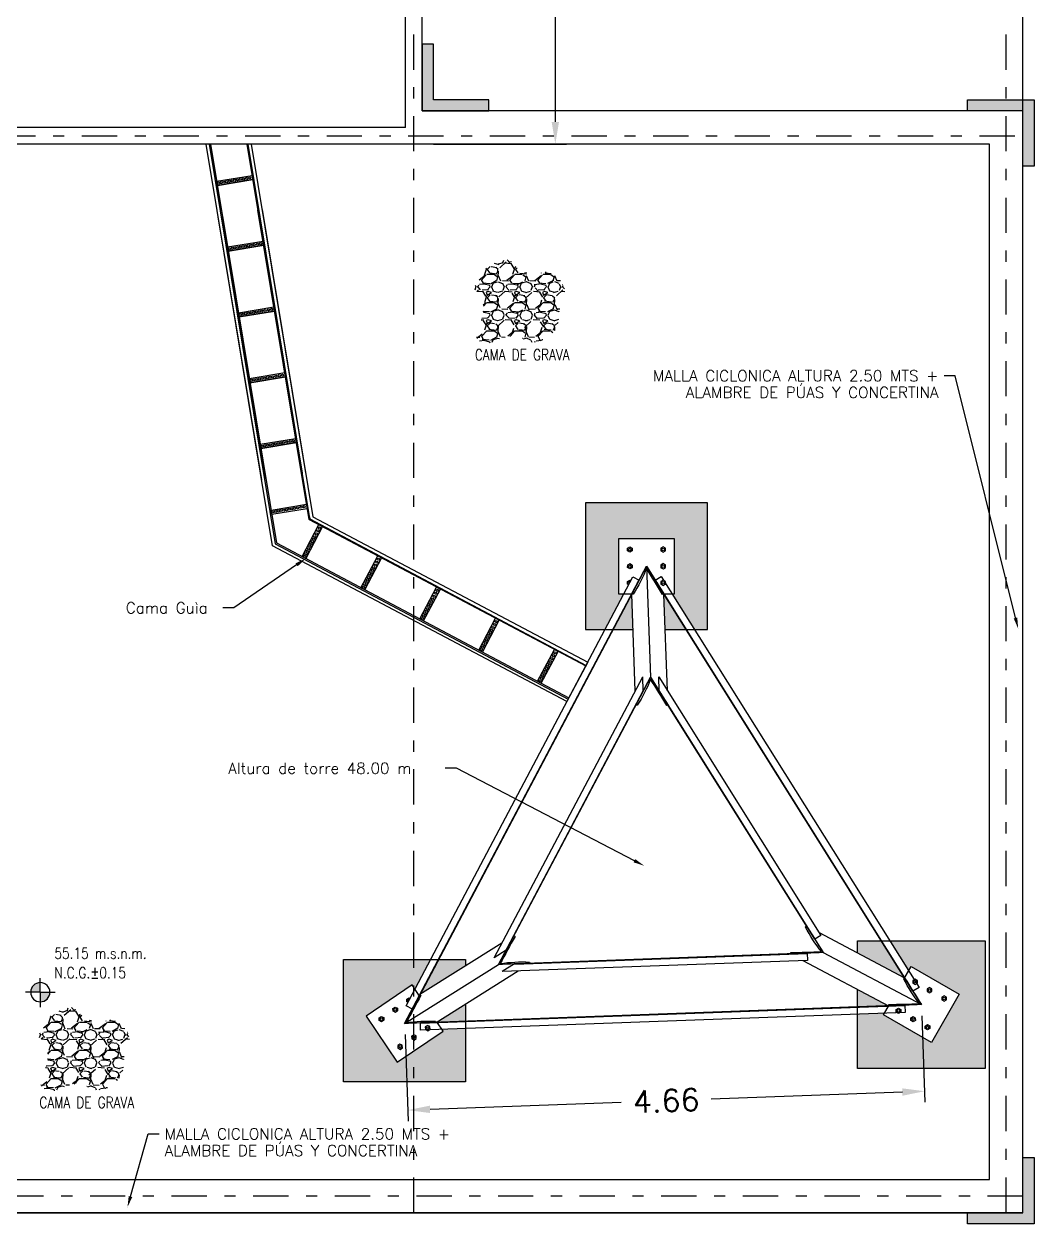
# Model space of a CAD drawing. Header units: millimetres. Extents: x 0 to 177, y -34 to 320.
# Drawn here: x 103.96 to 113.06, y -33.76 to -22.96 of the extents above; entities that cross this region are included whole.
import ezdxf
from ezdxf import colors
from ezdxf.entities.mleader import LeaderData, LeaderLine
from ezdxf.math import Vec2, Vec3

# ---------------------------------------------------------------- set-up
doc = ezdxf.new("R2010")
doc.units = ezdxf.units.MM
doc.header["$LTSCALE"] = 0.1
doc.header["$PDMODE"] = 2
doc.linetypes.add('DASHDOT', pattern=[25.4, 12.7, -6.35, 0, -6.35])
doc.layers.get('Defpoints').update_dxf_attribs({"color": 6})
doc.layers.add('8', color=8, linetype='Continuous')
doc.layers.add('ASHURADOS', color=7, linetype='Continuous')
doc.styles.add('Romans', font='romans.shx', dxfattribs={"width": 0.8})
doc.styles.add('TEXTOS', font='romans.shx')
doc.dimstyles.new('Cota m', dxfattribs={"dimtxt": 0.2, "dimasz": 0.2, "dimexe": 0.1, "dimexo": 0.1, "dimgap": 0.1, "dimtad": 0, "dimzin": 0, "dimdsep": 46, "dimtxsty": 'TEXTOS', "dimcen": 0.2, "dimclrd": 256, "dimclre": 256, "dimclrt": 256, "dimazin": 0, "dimtfac": 1, "dimtix": 1, "dimtofl": 0, "dimtmove": 0, "dimatfit": 3, "dimfxl": 1, "dimtolj": 1, "dimtzin": 0, "dimlwd": -1, "dimlwe": -1, "dimarcsym": 0})
pattern_1 = [(230, (0, 0), (-0.09109233449800201, 0.007969542769451554), [0.009525, -0.104775]), (175, (0, 0), (0.01762171071248466, -0.09552842261951758), [0.00762, -0.08382029208500001]), (280.4514447, (-0.0075910035, 0.0006641267500000009), (-0.07347062354517665, -0.08755887595609754), [0.0080950044, -0.08904512229999999]), (226.1842, (-3.110602869834277e-18, -0.0254), (-0.135539520446065, 0.02102116396636359), [0.0142875, -0.1571625]), (276.63555761, (-0.01129495, -0.02364825), (-0.1187020670257515, -0.1237130622988608), [0.01214251157, -0.13356780408]), (171.18415117, (-3.110602869834277e-18, -0.0254), (-0.1187020670324885, -0.1237130622927663), [0.011429983535, -0.12572986596]), (201, (-0.0127, -0.01905), (-0.07580719563456624, 0.05113259909354381), [0.009525, -0.104775]), (146, (-0.0127, -0.01905), (-0.03090101417382355, -0.09209398306115964), [0.00762, -0.08381999999999999]), (251.4514449999999, (-0.0190172663, -0.01478895005), (-0.1067082096393581, -0.04096138444295261), [0.0080950044, -0.08904496879999999]), (217.5, (0, 0), (-0.001544301625295913, -0.04227751943657655), [0, -0.082804, 0, -0.08509, 0, -0.0841375]), (187.5, (0, 0), (-0.03340983125515288, -0.05009028740905975), [0, -0.04851399999999999, 0, -0.080899, 0, -0.03206750000000001]), (147.5, (0.028321, -3.468322199865219e-18), (-0.06779529758343569, 0.00286437199633673), [0, -0.03175, 0, -0.09906000000000001, 0, -0.131445]), (137.5, (0.041021, -5.023623634782358e-18), (-0.07406459069300902, -0.01271324551666651), [0, -0.041275, 0, -0.065786, 0, -0.093345])]

# ---------------------------------------------------------------- blocks, each defined once
blk = doc.blocks.new('A$C4d95965b')
at = {"layer": '8', "color": 8, "lineweight": -3}
for p, q in [((-0.01904999999993606, -0.3242680808806568), (-0.01904999999999291, 0)), ((-0.01904999999999291, 0), (0.01904999999999291, 0)), ((0.01905000000004975, -0.3242680808806568), (0.01904999999999291, 0)), ((0.01905000000004975, -0.3242680808806568), (-0.01904999999993606, -0.3242680808806568))]:
    blk.add_line(p, q, dxfattribs=at)
for centre in [(5.684341886080801e-14, -0.02440454862822605), (5.684341886080801e-14, -0.05346309211616074), (2.842170943040401e-14, -0.0845241501971401), (2.842170943040401e-14, -0.1135954691111891), (5.684341886080801e-14, -0.1377579491068985), (5.684341886080801e-14, -0.1626042520546349), (5.684341886080801e-14, -0.1867667320503443), (5.684341886080801e-14, -0.2116130349980807), (5.684341886080801e-14, -0.2357755149937901), (5.684341886080801e-14, -0.2606218179415265), (5.684341886080801e-14, -0.2847842979372359), (5.684341886080801e-14, -0.3096306008849723)]:
    blk.add_circle(centre, 0.009525, dxfattribs=at)
blk = doc.blocks.new('NIVEL')
at = {"ltscale": 0.1}
h = blk.add_hatch(color=256, dxfattribs=at)
h.paths.add_polyline_path([(0, 104.8446682252688), (9.022187e-10, 0), (104.8446682289068, 0, 0.4142135623623851)])
h.paths.add_polyline_path([(0, -104.8446682252688), (9.022187e-10, 0), (-104.8446682289068, 0, 0.4142135623623851)])
at = {"linetype": 'Continuous', "ltscale": 0.1}
for q in [(0, 162.1960897464305), (-162.1960897464305, 0), (0, -154.8235449008643), (162.1960897464305, 0)]:
    blk.add_line((0, 0), q, dxfattribs=at)
blk.add_circle((0, 0), 104.8446682290047, dxfattribs=at)
blk = doc.blocks.new('*D172')
at = {"color": 8, "ltscale": 0.1, "transparency": 16777216}
for p, q in [((91.41040278720799, -33.56314580133332), (91.41040278720799, -16.66312813782896)), ((112.960402787208, -33.56314580133332), (112.960402787208, -16.66312813782896)), ((91.61040278720799, -16.76312813782896), (101.685402787208, -16.76312813782896)), ((112.760402787208, -16.76312813782896), (102.685402787208, -16.76312813782896))]:
    blk.add_line(p, q, dxfattribs=at)
for points in [[(91.61040278720799, -16.72979480449563), (91.61040278720799, -16.7964614711623), (91.41040278720799, -16.76312813782896)], [(112.760402787208, -16.72979480449563), (112.760402787208, -16.7964614711623), (112.960402787208, -16.76312813782896)]]:
    blk.add_solid(points, dxfattribs=at)
at = {"layer": 'Defpoints', "color": 0, "ltscale": 0.1, "transparency": 16777216}
for p in [(112.960402787208, -16.76312813782896), (91.41040278720799, -33.66314580133332), (112.960402787208, -33.66314580133332)]:
    blk.add_point(p, dxfattribs=at)
at = {"color": 8, "ltscale": 0.1, "transparency": 16777216, "insert": (102.185402787208, -16.76312813782896), "char_height": 0.2, "attachment_point": 5, "style": 'TEXTOS'}
blk.add_mtext('\\A1;21.55', dxfattribs=at)
blk = doc.blocks.new('*D177')
at = {"color": 8, "ltscale": 0.1, "transparency": 16777216}
for p, q in [((112.0494314025892, -31.88816228393989), (112.077966697589, -32.66795772151676)), ((107.3956302251479, -32.05846026603793), (107.4241655201476, -32.83825570361481)), ((111.8744435870227, -32.57533837437244), (110.1519003999321, -32.63837192859049)), ((107.6203748642028, -32.73100882344842), (109.3429180512935, -32.66797526923037))]:
    blk.add_line(p, q, dxfattribs=at)
for points in [[(111.8732246259376, -32.54202733648732), (111.8756625481079, -32.60864941225756), (112.0743098143335, -32.5680246078614)], [(107.6191559031177, -32.6976977855633), (107.621593825288, -32.76431986133354), (107.4205086368921, -32.73832258995945)]]:
    blk.add_solid(points, dxfattribs=at)
at = {"layer": 'Defpoints', "color": 0, "ltscale": 0.1, "transparency": 16777216}
for p in [(112.0457745193337, -31.78822917028453), (107.3919733418923, -31.95852715238257), (112.0743098143335, -32.5680246078614)]:
    blk.add_point(p, dxfattribs=at)
at = {"color": 8, "ltscale": 0.1, "transparency": 16777216, "insert": (109.7474092256128, -32.65317359891043), "char_height": 0.2, "attachment_point": 5, "rotation": 2.0957070352459084, "style": 'TEXTOS'}
blk.add_mtext('\\A1;4.66', dxfattribs=at)
blk = doc.blocks.new('*D182')
at = {"color": 8, "ltscale": 0.1, "transparency": 16777216}
for p, q in [((107.650402787208, -17.66314580133332), (108.8491232893548, -17.66314580133332)), ((108.7491232893548, -17.86314580133332), (108.7491232893548, -20.45314580133332)), ((108.7491232893548, -23.84314580133332), (108.7491232893548, -21.25314580133332)), ((107.650402787208, -24.04314580133332), (108.8491232893548, -24.04314580133332))]:
    blk.add_line(p, q, dxfattribs=at)
for points in [[(108.7157899560215, -17.86314580133332), (108.7824566226881, -17.86314580133332), (108.7491232893548, -17.66314580133332)], [(108.7157899560215, -23.84314580133332), (108.7824566226881, -23.84314580133332), (108.7491232893548, -24.04314580133332)]]:
    blk.add_solid(points, dxfattribs=at)
at = {"layer": 'Defpoints', "color": 0, "ltscale": 0.1, "transparency": 16777216}
for p in [(107.550402787208, -17.66314580133332), (107.550402787208, -24.04314580133332), (108.7491232893548, -24.04314580133332)]:
    blk.add_point(p, dxfattribs=at)
at = {"color": 8, "ltscale": 0.1, "transparency": 16777216, "insert": (108.7491232893548, -20.85314580133331), "char_height": 0.2, "attachment_point": 5, "rotation": 90, "style": 'TEXTOS'}
blk.add_mtext('\\A1;6.38', dxfattribs=at)

msp = doc.modelspace()

# ---------------------------------------------------------------- hatches: boundary and pattern name
at = {"layer": '8'}
h = msp.add_hatch(color=256, dxfattribs=at)
h.dxf.hatch_style = 1
h.paths.add_polyline_path([(108.150402787208, -23.64314580133333), (107.650402787208, -23.64314580133333), (107.650402787208, -23.14314580133333), (107.550402787208, -23.14314580133333), (107.550402787208, -23.74314580133333), (108.150402787208, -23.74314580133333)])
h = msp.add_hatch(color=256, dxfattribs=at)
h.dxf.hatch_style = 1
h.paths.add_polyline_path([(112.960402787208, -24.24314580133332), (112.960402787208, -23.74314580133332), (112.460402787208, -23.74314580133332), (112.460402787208, -23.64314580133331), (113.060402787208, -23.64314580133331), (113.060402787208, -24.24314580133332)])
at = {"layer": '8', "ltscale": 0.1}
h = msp.add_hatch(dxfattribs=at)
h.set_pattern_fill('GRAVEL', color=256, scale=0.01)
h.set_pattern_definition([(228.0127875, (98.76165313852937, -34.22073900261249), (-2.032000000159581, -2.285999999858178), [0.034172144, -3.3830483639565]), (184.969741, (98.73879313852936, -34.24613900261249), (3.04799999879405, 0.2540000144697924), [0.05864047199999974, -5.805404889352367]), (132.5104471, (98.68037313852935, -34.25121900261249), (2.540000001072749, -2.793999999024596), [0.04134815200000001, -4.093472279409999]), (267.273689, (98.58131313852937, -34.31471900261248), (0.2540000005319725, 5.079999999973313), [0.05340045199999975, -5.286643742573768]), (292.83365418, (98.57877313852936, -34.36805900261248), (-1.270000000106341, 3.047999999955546), [0.05236336999999975, -5.183980774534367]), (357.2736889999999, (98.59909313852935, -34.41631900261248), (-5.079999999973313, 0.2540000005319728), [0.05340045199999975, -5.286643742573768]), (37.69424047, (98.65243313852935, -34.41885900261249), (-3.30199999985359, -2.540000000190041), [0.07061936599999999, -6.991311531424701]), (72.25532837, (98.70831313852935, -34.37567900261249), (1.778000000477929, 5.587999999847885), [0.066671952, -6.6005256601905]), (121.42956562, (98.72863313852935, -34.31217900261248), (-2.032000000288312, 3.301999999822602), [0.0535813, -5.304554569871201]), (175.2363583, (98.70069313852936, -34.26645900261249), (2.793999999959953, -0.2540000004389256), [0.06117132799999975, -2.997393694999984]), (222.3974378, (98.63973313852935, -34.26137900261249), (-3.047999999902466, -2.794000000106399), [0.07910779200000001, -7.8316772512177]), (138.81407483, (98.83277313852935, -34.31725900261249), (-1.777999999893351, 1.524000000123918), [0.027000454, -2.6730565824344]), (171.4692344, (98.81245313852935, -34.29947900261249), (3.302000000088966, -0.5079999994237343), [0.051368198, -5.085463899704]), (225, (98.76165313852937, -34.29185900261248), (-3.552713678800501e-17, -0.2540000000000239), [0.035920934, -0.3232893108428]), (203.19859051, (98.74387313852935, -34.26137900261249), (1.270000000034609, 0.5079999999109334), [0.01934413199999987, -1.915062236889391]), (291.80140949, (98.72609313852936, -34.26899900261249), (-0.2540000000531496, 0.7619999999822872), [0.027356562, -1.340475299]), (30.96375653, (98.73625313852935, -34.29439900261249), (0.7620000000186383, 0.5079999999721125), [0.04443196599999975, -1.436629815290992]), (161.56505118, (98.77435313852936, -34.27153900261249), (0.5080000000132583, -0.2539999999733754), [0.032128714, -0.7710898116828]), (16.389540334, (98.57877313852936, -34.26899900261249), (2.540000000000015, 0.7620000000000243), [0.04500880000000001, -4.455882667253901]), (70.34617594, (98.62195313852936, -34.25629900261249), (-1.016000000092931, -2.793999999967041), [0.037759894, -3.73822156782]), (293.19859051, (98.77435313852936, -34.22073900261249), (-0.5079999999113263, 1.270000000035528), [0.03868800999999975, -1.895718358889392]), (343.6104596700001, (98.78959313852936, -34.25629900261249), (-2.540000000053229, 0.761999999822286), [0.04500879999999975, -4.455882667253968]), (339.44395478, (98.57877313852936, -34.42647900261248), (-1.269999999999986, 0.508000000000021), [0.04340351999999974, -2.126773431310584]), (294.7751406, (98.61941313852935, -34.44171900261249), (-1.270000001511693, 2.793999999312726), [0.036367212, -3.600359338072]), (66.80140949, (98.77689313852936, -34.47473900261249), (0.5079999999202298, 1.27000000003193), [0.03868801, -1.8957183588894]), (17.35402464, (98.79213313852935, -34.43917900261248), (-3.301999999934302, -1.016000000213246), [0.04257827400000001, -4.21523759802]), (69.44395478, (98.65243313852935, -34.47473900261249), (-0.508000000008846, -1.269999999996463), [0.02170176, -2.148475191310601]), (101.309932474, (98.76165313852937, -34.47473900261249), (-0.25400000000004, 1.016000000000037), [0.01295146, -1.2821994964526]), (165.963756532, (98.75911313852936, -34.46203900261249), (0.7619999999999513, -0.2539999999999865), [0.05236337000000001, -0.9949054589069001]), (186.00900596, (98.70831313852935, -34.44933900261248), (2.539999999986537, 0.2540000001329353), [0.04852669999999974, -4.804136486333667]), (303.69006753, (98.73625313852935, -34.31725900261249), (-0.2540000000352969, 0.5079999999823702), [0.036632388, -0.879177635968]), (353.15722659, (98.75657313852935, -34.34773900261249), (4.318000000026569, -0.5079999997739394), [0.063955676, -6.331600906503099]), (60.9453959, (98.82007313852935, -34.35535900261249), (-1.016000000027969, -1.777999999984025), [0.026150824, -2.588939231811]), (90, (98.83277313852935, -34.33249900261249), (-0.254, 0.254), [0.01524, -0.23876]), (120.25643716, (98.70323313852936, -34.44171900261249), (1.015999999875717, -1.77800000007098), [0.035286696, -3.49339407732]), (48.01278749999999, (98.68545313852937, -34.41123900261248), (2.032000000167534, 2.285999999851021), [0.068344288, -3.3488762199565]), (0, (98.73117313852936, -34.36043900261249), (0.254, 0.254), [0.06604, -0.18796]), (325.3048465, (98.79721313852936, -34.36043900261249), (2.540000000962153, -1.777999998625458), [0.040160956, -3.975931672414]), (254.0546040999999, (98.83023313852937, -34.38329900261249), (-0.2539999999822557, -1.016000000004475), [0.03698290799999999, -1.8121650038772]), (207.64597536, (98.82007313852935, -34.41885900261249), (-4.826000000177335, -2.539999999663075), [0.06021450999999974, -5.961246442293767]), (175.42607874, (98.76673313852936, -34.44679900261249), (-3.301999999999883, 0.2539999999999478), [0.063702946, -6.306584645624])])
edge = h.paths.add_edge_path()
edge.add_arc((108.6331808609115, -25.39511739322053), 0.2029422027426048, 316.0573497288665, 443.4509347290187)
edge.add_arc((108.5657871476999, -24.94138176274486), 0.2678821579382439, 212.2411651962351, 289.75414222894244, ccw=False)
edge.add_arc((108.332081873889, -25.40335671330464), 0.3191436857434524, 88.72023424819045, 169.7661974750812)
edge.add_arc((107.8663969794611, -25.52704270303838), 0.2356428389501108, -41.446412067137885, 49.9523153089566, ccw=False)
edge.add_arc((108.1312112773258, -25.73614201791598), 0.1029472929756074, 148.9343965652574, 301.1006479650035)
edge.add_arc((108.3493067713059, -26.0830590675699), 0.3068529100140505, 57.48962919970501, 122.5103708002946, ccw=False)
edge.add_arc((108.5409091835966, -25.58280327072812), 0.2429582743635722, 263.6945989531504, 371.1196506213886)
h = msp.add_hatch(dxfattribs=at)
h.set_pattern_fill('GRAVEL', color=256, scale=0.01)
h.set_pattern_definition([(228.0127875, (94.83936108065586, -40.9515471913686), (-2.032000000159581, -2.285999999858178), [0.034172144, -3.3830483639565]), (184.969741, (94.81650108065585, -40.97694719136861), (3.04799999879405, 0.2540000144697924), [0.05864047199999974, -5.805404889352367]), (132.5104471, (94.75808108065584, -40.9820271913686), (2.540000001072749, -2.793999999024596), [0.04134815200000001, -4.093472279409999]), (267.273689, (94.65902108065586, -41.04552719136861), (0.2540000005319725, 5.079999999973313), [0.05340045199999975, -5.286643742573768]), (292.83365418, (94.65648108065585, -41.0988671913686), (-1.270000000106341, 3.047999999955546), [0.05236336999999975, -5.183980774534367]), (357.2736889999999, (94.67680108065585, -41.1471271913686), (-5.079999999973313, 0.2540000005319728), [0.05340045199999975, -5.286643742573768]), (37.69424047, (94.73014108065584, -41.14966719136861), (-3.30199999985359, -2.540000000190041), [0.07061936599999999, -6.991311531424701]), (72.25532837, (94.78602108065584, -41.1064871913686), (1.778000000477929, 5.587999999847885), [0.066671952, -6.6005256601905]), (121.42956562, (94.80634108065584, -41.0429871913686), (-2.032000000288312, 3.301999999822602), [0.0535813, -5.304554569871201]), (175.2363583, (94.77840108065585, -40.99726719136861), (2.793999999959953, -0.2540000004389256), [0.06117132799999975, -2.997393694999984]), (222.3974378, (94.71744108065585, -40.9921871913686), (-3.047999999902466, -2.794000000106399), [0.07910779200000001, -7.8316772512177]), (138.81407483, (94.91048108065584, -41.0480671913686), (-1.777999999893351, 1.524000000123918), [0.027000454, -2.6730565824344]), (171.4692344, (94.89016108065584, -41.0302871913686), (3.302000000088966, -0.5079999994237343), [0.051368198, -5.085463899704]), (225, (94.83936108065586, -41.0226671913686), (-3.552713678800501e-17, -0.2540000000000239), [0.035920934, -0.3232893108428]), (203.19859051, (94.82158108065585, -40.9921871913686), (1.270000000034609, 0.5079999999109334), [0.01934413199999987, -1.915062236889391]), (291.80140949, (94.80380108065586, -40.9998071913686), (-0.2540000000531496, 0.7619999999822872), [0.027356562, -1.340475299]), (30.96375653, (94.81396108065584, -41.02520719136861), (0.7620000000186383, 0.5079999999721125), [0.04443196599999975, -1.436629815290992]), (161.56505118, (94.85206108065586, -41.0023471913686), (0.5080000000132583, -0.2539999999733754), [0.032128714, -0.7710898116828]), (16.389540334, (94.65648108065585, -40.9998071913686), (2.540000000000015, 0.7620000000000243), [0.04500880000000001, -4.455882667253901]), (70.34617594, (94.69966108065586, -40.98710719136861), (-1.016000000092931, -2.793999999967041), [0.037759894, -3.73822156782]), (293.19859051, (94.85206108065586, -40.9515471913686), (-0.5079999999113263, 1.270000000035528), [0.03868800999999975, -1.895718358889392]), (343.6104596700001, (94.86730108065585, -40.98710719136861), (-2.540000000053229, 0.761999999822286), [0.04500879999999975, -4.455882667253968]), (339.44395478, (94.65648108065585, -41.1572871913686), (-1.269999999999986, 0.508000000000021), [0.04340351999999974, -2.126773431310584]), (294.7751406, (94.69712108065585, -41.1725271913686), (-1.270000001511693, 2.793999999312726), [0.036367212, -3.600359338072]), (66.80140949, (94.85460108065585, -41.20554719136861), (0.5079999999202298, 1.27000000003193), [0.03868801, -1.8957183588894]), (17.35402464, (94.86984108065585, -41.16998719136861), (-3.301999999934302, -1.016000000213246), [0.04257827400000001, -4.21523759802]), (69.44395478, (94.73014108065584, -41.20554719136861), (-0.508000000008846, -1.269999999996463), [0.02170176, -2.148475191310601]), (101.309932474, (94.83936108065586, -41.20554719136861), (-0.25400000000004, 1.016000000000037), [0.01295146, -1.2821994964526]), (165.963756532, (94.83682108065585, -41.1928471913686), (0.7619999999999513, -0.2539999999999865), [0.05236337000000001, -0.9949054589069001]), (186.00900596, (94.78602108065584, -41.1801471913686), (2.539999999986537, 0.2540000001329353), [0.04852669999999974, -4.804136486333667]), (303.69006753, (94.81396108065584, -41.0480671913686), (-0.2540000000352969, 0.5079999999823702), [0.036632388, -0.879177635968]), (353.15722659, (94.83428108065584, -41.0785471913686), (4.318000000026569, -0.5079999997739394), [0.063955676, -6.331600906503099]), (60.9453959, (94.89778108065585, -41.0861671913686), (-1.016000000027969, -1.777999999984025), [0.026150824, -2.588939231811]), (90, (94.91048108065584, -41.06330719136861), (-0.254, 0.254), [0.01524, -0.23876]), (120.25643716, (94.78094108065585, -41.1725271913686), (1.015999999875717, -1.77800000007098), [0.035286696, -3.49339407732]), (48.01278749999999, (94.76316108065586, -41.1420471913686), (2.032000000167534, 2.285999999851021), [0.068344288, -3.3488762199565]), (0, (94.80888108065585, -41.09124719136861), (0.254, 0.254), [0.06604, -0.18796]), (325.3048465, (94.87492108065585, -41.09124719136861), (2.540000000962153, -1.777999998625458), [0.040160956, -3.975931672414]), (254.0546040999999, (94.90794108065586, -41.1141071913686), (-0.2539999999822557, -1.016000000004475), [0.03698290799999999, -1.8121650038772]), (207.64597536, (94.89778108065585, -41.14966719136861), (-4.826000000177335, -2.539999999663075), [0.06021450999999974, -5.961246442293767]), (175.42607874, (94.84444108065586, -41.17760719136861), (-3.301999999999883, 0.2539999999999478), [0.063702946, -6.306584645624])])
edge = h.paths.add_edge_path()
edge.add_arc((104.710888803038, -32.12592558197665), 0.2029422027426048, 316.0573497288665, 443.4509347290187)
edge.add_arc((104.6434950898264, -31.67218995150098), 0.2678821579382439, 212.2411651962351, 289.75414222894244, ccw=False)
edge.add_arc((104.4097898160155, -32.13416490206075), 0.3191436857434524, 88.72023424819045, 169.7661974750812)
edge.add_arc((103.9441049215876, -32.2578508917945), 0.2356428389501108, -41.446412067137885, 49.9523153089566, ccw=False)
edge.add_arc((104.2089192194523, -32.4669502066721), 0.1029472929756074, 148.9343965652574, 301.1006479650035)
edge.add_arc((104.4270147134324, -32.81386725632602), 0.3068529100140505, 57.48962919970501, 122.5103708002946, ccw=False)
edge.add_arc((104.6186171257231, -32.31361145948424), 0.2429582743635722, 263.6945989531504, 371.1196506213886)
at = {"layer": '8'}
h = msp.add_hatch(color=256, dxfattribs=at)
h.dxf.hatch_style = 1
h.paths.add_polyline_path([(112.460402787208, -33.66314580133331), (112.960402787208, -33.66314580133331), (112.960402787208, -33.16314580133331), (113.060402787208, -33.16314580133331), (113.060402787208, -33.76314580133331), (112.460402787208, -33.76314580133331)])
at = {"layer": 'ASHURADOS', "ltscale": 0.1}
h = msp.add_hatch(dxfattribs=at)
h.set_pattern_fill('AR-CONC', color=8, scale=0.0005, angle=180)
h.set_pattern_definition(pattern_1)
h.paths.add_polyline_path([(111.7041507063703, -31.88059588150614), (111.7130088258717, -31.86515474534175), (111.470402787208, -31.87403471427383), (111.470402787208, -32.36314580133332), (112.620402787208, -32.36314580133332), (112.620402787208, -31.21314580133333), (111.760284346731, -31.21314580133333), (111.9309570748434, -31.48523566786296), (111.9529527070352, -31.44689372049567), (112.3866548680457, -31.69569572116052), (112.1378528673808, -32.12939788217101)])
h.paths.add_polyline_path([(110.1204785667171, -27.2729208264013), (109.0204785667171, -27.2729208264013), (109.0204785667171, -28.4129208264013), (109.1960481369102, -28.4129208264013), (109.3653869427913, -28.09292082640131), (109.3204785667171, -28.09292082640131), (109.3204785667171, -27.59292082640131), (109.8204785667171, -27.59292082640131), (109.8204785667171, -28.09292082640131), (109.8030732400165, -28.09292082640131), (110.0037983669482, -28.4129208264013), (110.1204785667171, -28.4129208264013)])
h.paths.add_polyline_path([(107.940402787208, -32.00324126866489), (107.728253280025, -32.01100645473822), (107.7384583899644, -32.02611084385445), (107.3241568007908, -32.30602903406049), (107.0442386105847, -31.89172744488688), (107.4585401997584, -31.61180925468085), (107.4836115494727, -31.64891688252641), (107.6242532917444, -31.38314580133333), (106.840402787208, -31.38314580133333), (106.840402787208, -32.48314580133333), (107.940402787208, -32.48314580133331)])
h = msp.add_hatch(dxfattribs=at)
h.set_pattern_fill('AR-CONC', color=8, scale=0.0005, angle=180)
h.set_pattern_definition(pattern_1)
h.paths.add_polyline_path([(109.4372914842964, -28.09452429672037), (109.2688012088812, -28.4129208264013), (109.4489672967372, -28.4129208264013)])
h.paths.add_polyline_path([(109.7273213093426, -28.09316976191333), (109.7390467934754, -28.4129208264013), (109.927890287486, -28.4129208264013)])
h.paths.add_polyline_path([(111.6843762672688, -31.21314580133333), (111.470402787208, -31.21314580133333), (111.470402787208, -31.32364921101365), (111.8945062781466, -31.54813925486241)])
h.paths.add_polyline_path([(111.470402787208, -31.65167537108938), (111.470402787208, -31.80924453937817), (111.7487879174382, -31.79902962644199)])
h.paths.add_polyline_path([(107.940402787208, -31.44048878012559), (107.940402787208, -31.38314580133333), (107.6970063637154, -31.38314580133333), (107.5305002800308, -31.69779279852845)])
h.paths.add_polyline_path([(107.940402787208, -31.78274759513066), (107.6831406904299, -31.94423616893713), (107.6857621158818, -31.948116090888), (107.940402787208, -31.93877244424475)])

# ---------------------------------------------------------------- linework, layer by layer
at = {"color": 8, "ltscale": 0.1}
for p, q in [((107.550402787208, -23.74314580133332), (107.550402787208, -17.66314580133332)), ((107.400402787208, -23.89314580133332), (107.400402787208, -17.81314580133332)), ((112.960402787208, -23.74314580133332), (107.550402787208, -23.74314580133332)), ((107.400402787208, -23.89314580133332), (101.980402787208, -23.89314580133333)), ((107.550402787208, -24.04314580133332), (98.83040278720802, -24.04314580133333)), ((105.6306427788637, -24.04314580133332), (106.1298907719284, -27.0618141005647)), ((105.6306427788637, -24.04314580133332), (106.1298907719284, -27.0618141005647)), ((105.6435152974168, -24.04314580133332), (106.1424205654831, -27.05974183767735)), ((105.9721882806688, -24.04314580133332), (106.4623427788566, -27.00683091566443)), ((105.9786245399453, -24.04314580133332), (106.468607675634, -27.00579478422075)), ((112.660402787208, -24.04314580133332), (107.550402787208, -24.04314580133332)), ((112.660402787208, -33.36314580133332), (112.660402787208, -24.04314580133332)), ((105.6987523447055, -24.37713276955513), (106.018674558079, -24.32422184754216)), ((105.7049691333676, -24.41472215021949), (105.6987523447055, -24.37713276955513)), ((105.7049691333676, -24.41472215021949), (106.0248913467411, -24.36181122820652)), ((106.018674558079, -24.32422184754216), (106.0248913467411, -24.36181122820652)), ((105.738276865895, -24.69394782948607), (106.2257391114015, -27.64135442505381)), ((105.738276865895, -24.69394782948607), (106.2257391114015, -27.64135442505381)), ((105.7508040737425, -24.69185993229948), (106.2372419828655, -27.633072949101)), ((106.0707418013595, -24.63904281608198), (106.5309438768991, -27.42162268814991)), ((106.0770054052833, -24.63799886748868), (106.5301845430914, -27.37811503456027)), ((105.7966545283604, -24.96909152017513), (106.1165767417339, -24.91618059816216)), ((106.1165767417339, -24.91618059816216), (106.1227935303959, -24.95376997882652)), ((105.8028713170225, -25.00668090083949), (105.7966545283604, -24.96909152017513)), ((105.8028713170225, -25.00668090083949), (106.1227935303959, -24.95376997882652)), ((105.8945567120153, -25.56105027079514), (106.2144789253887, -25.50813934878217)), ((105.9007735006774, -25.5986396514595), (105.8945567120153, -25.56105027079514)), ((105.9007735006774, -25.5986396514595), (106.2206957140508, -25.54572872944653)), ((106.2144789253887, -25.50813934878217), (106.2206957140508, -25.54572872944653)), ((106.5301845430914, -27.37811503456027), (106.5366953126311, -27.4174819501735)), ((106.5309438768991, -27.42162268814992), (109.0228147994559, -28.7402803332608)), ((106.5366953126311, -27.4174819501735), (109.0257848869245, -28.7346677509292)), ((106.2257391114015, -27.64135442505381), (108.8652046145217, -29.03811672649945)), ((106.2257391114015, -27.64135442505381), (108.8652046145217, -29.03811672649945)), ((106.2372419828654, -27.63307294910101), (108.8711447894588, -29.02689156183625)), ((109.5704785667171, -27.84292082640131), (109.6071271728733, -28.84223056861851)), ((109.4692249816085, -28.9653429036716), (109.4372294304917, -28.09283210474932)), ((109.7592570023669, -28.96404824539621), (109.7273089272299, -28.09283210474931)), ((109.0406353242673, -28.70660483927119), (108.8533242646474, -29.06056705582588)), ((109.6854042178156, -28.96731722386296), (109.6798585609273, -28.83743846561586)), ((109.5408777352882, -28.96743051189359), (109.5361639174102, -28.83888585930459)), ((109.4738780366479, -29.09223056861853), (109.4737466434834, -29.08864750938261)), ((109.7639575333861, -29.09223056861853), (109.7637789498415, -29.0873606393401)), ((111.010859399929, -31.0803998217376), (111.0150165960808, -31.08260034393641)), ((108.3765666116457, -31.16670000658861), (108.3723448373563, -31.16935009891647)), ((111.1240031086357, -31.14029000578808), (111.8950082031239, -31.54840493803308)), ((108.2678224517758, -31.23496089502533), (107.5298475084889, -31.69820255630713)), ((108.3076470763372, -31.29717630611465), (108.1979496028274, -31.36696051309065)), ((111.161634264512, -31.32023783480332), (112.0457745193337, -31.78822917028452)), ((106.840402787208, -32.48314580133333), (106.840402787208, -31.38314580133333)), ((106.840402787208, -31.38314580133333), (107.940402787208, -31.38314580133333)), ((107.3913485002746, -31.95891914437067), (108.238439335557, -31.42749996360335)), ((107.940402787208, -31.38314580133333), (107.940402787208, -31.44098742535419)), ((108.3799911079259, -31.42229328369735), (108.2711268763717, -31.49062954353651)), ((108.5184933584807, -31.41986855832359), (108.5215715812837, -31.41793629618103)), ((110.8667550130378, -31.33215374942613), (110.8701620305095, -31.33395714503891)), ((110.979244219163, -31.39169630900924), (111.7508952678471, -31.8001450849078)), ((107.674852478127, -31.94943884589953), (108.4140863453832, -31.48540693281277)), ((107.940402787208, -31.78274759513067), (107.940402787208, -32.48314580133331)), ((107.940402787208, -32.48314580133331), (106.840402787208, -32.48314580133333)), ((101.760402787208, -33.36314580133332), (112.660402787208, -33.36314580133332)), ((112.960402787208, -33.66314580133332), (101.760402787208, -33.66314580133332)), ((101.760402787208, -33.66314580133332), (112.960402787208, -33.66314580133332))]:
    msp.add_line(p, q, dxfattribs=at)
at = {"ltscale": 0.1}
for p, q in [((107.550402787208, -23.74314580133333), (107.850402787208, -23.74314580133333)), ((112.960402787208, -33.66314580133332), (112.960402787208, -23.74314580133332))]:
    msp.add_line(p, q, dxfattribs=at)
at = {"color": 8, "ltscale": 0.1}
for points in [[(106.1048311848188, -27.06595862633942), (105.6048977417576, -24.04314580133332)], [(105.6435152974168, -24.04314580133332), (106.1424205654831, -27.05974183767735)], [(106.4623427788566, -27.00683091566443), (105.9721882806688, -24.04314580133332)], [(106.010805836328, -24.04314580133332), (106.499932159521, -27.00061412700235)], [(106.2027333684736, -27.65791737695944), (105.7132224501999, -24.69812362385926)], [(105.7508040737425, -24.69185993229948), (106.2372419828654, -27.63307294910101)], [(106.5309438768992, -27.42162268814992), (106.0707418013595, -24.63904281608198)], [(106.1083234249022, -24.63277912452219), (106.565452491291, -27.39677826029147)], [(109.7390467934754, -28.4129208264013), (110.1204785667171, -28.4129208264013), (110.1204785667171, -27.2729208264013), (109.0204785667171, -27.2729208264013), (109.0204785667171, -28.4129208264013), (109.4489672967372, -28.4129208264013)], [(109.0228147994559, -28.7402803332608), (106.5309438768991, -27.42162268814991)], [(106.5654524912909, -27.39677826029146), (109.0406353242673, -28.70660483927118)], [(106.2372419828654, -27.633072949101), (108.8711447894588, -29.02689156183625)], [(109.4511842854851, -28.09292082640131), (109.3204785667171, -28.09292082640131), (109.3204785667171, -27.59292082640131), (109.8204785667171, -27.59292082640131), (109.8204785667171, -28.09292082640131), (109.7129858043727, -28.09292082640131)], [(108.8533242646474, -29.06056705582587), (106.2027330726628, -27.65791558835953)], [(109.5704785667171, -27.84292082640131), (112.045402787208, -31.78814580133333), (107.3913485002746, -31.95891914437067), (109.5704785667171, -27.84283210474926)], [(109.5019123444707, -27.96680572286574), (107.458852988169, -31.82758052055583)], [(109.4091088111552, -28.01029949336625), (109.3999802534735, -28.00505653078417), (109.3999262280835, -27.98110006996254), (109.4206461190447, -27.96907505219159), (109.4285284100076, -27.9736022248316)], [(111.9723257286605, -31.66726750330182), (109.651248638786, -27.96696012219002)], [(109.0406353242673, -28.70660483927118), (109.0228147994559, -28.7402803332608)], [(109.6023525106875, -28.71384631727403), (109.6024145227034, -28.71372916787284)], [(109.6798585609273, -28.83743846561586), (111.1403646532, -31.16638033598352), (111.0858869499852, -31.20054506928821), (109.6854128006103, -28.96733091009821), (109.6876335520217, -28.96593820491372)], [(108.1979496028274, -31.36696051309065), (109.5361639174102, -28.83888585930459)], [(109.5385609506275, -28.96620418673382), (108.3053302916759, -31.29594998095594)], [(109.5385609506275, -28.96620418673382), (109.5408777352888, -28.96743051189248), (108.3076470763372, -31.29717630611465), (108.3053302916759, -31.29594998095593)], [(108.8711447894588, -29.02689156183625), (108.8533242646474, -29.06056705582587)], [(111.0881077013965, -31.1991523641038), (109.6876335520217, -28.96593820491373)], [(111.470402787208, -31.32364921101365), (111.470402787208, -31.21314580133333), (112.620402787208, -31.21314580133333), (112.620402787208, -32.36314580133332), (111.470402787208, -32.36314580133332), (111.470402787208, -31.65167537108938)], [(108.3842988272492, -31.42477096739606), (108.3842030889973, -31.42215138751588), (111.0184605087069, -31.32591641165595), (111.0208090831775, -31.39017785691905), (108.2711268763717, -31.49062954353651)], [(108.3842988272492, -31.42477096739606), (111.0185562469588, -31.32853599153626)], [(111.8879012115192, -31.56028900713669), (111.9529527070352, -31.44689372049567), (112.3866548680457, -31.69569572116052), (112.1378528673808, -32.12939788217101), (111.7041507063703, -31.88059588150614), (111.7574521219576, -31.78768288617911)], [(107.5317909592305, -31.72022631051827), (107.4585401997584, -31.61180925468085), (107.0442386105847, -31.89172744488688), (107.3241568007908, -32.30602903406049), (107.7384583899644, -32.02611084385445), (107.6831406904299, -31.94423616893714)], [(107.4204501054414, -31.7682732343375), (107.4118334341618, -31.76409503449848), (107.4101075160566, -31.7402007644629), (107.4299376018598, -31.72675894052121), (107.4398701155418, -31.73157518866629)], [(107.5333676046125, -31.95641541835079), (111.8984731039, -31.79664197894115)]]:
    msp.add_lwpolyline(points, dxfattribs=at)
for points in [[(106.018674558079, -24.32422184754216), (106.0248913467411, -24.36181122820652), (105.7049691333676, -24.41472215021948), (105.6987523447056, -24.37713276955512)], [(106.1165767417338, -24.91618059816217), (106.1227935303959, -24.95376997882653), (105.8028713170225, -25.0066809008395), (105.7966545283604, -24.96909152017514)], [(106.1165767417339, -24.91618059816216), (106.1227935303959, -24.95376997882652), (105.8028713170225, -25.00668090083949), (105.7966545283604, -24.96909152017513)], [(106.2144789253887, -25.50813934878218), (106.2206957140508, -25.54572872944654), (105.9007735006774, -25.59863965145951), (105.8945567120153, -25.56105027079515)], [(106.4102832926981, -26.69205685002226), (106.4165000813602, -26.72964623068662), (106.0965778679867, -26.78255715269959), (106.0903610793247, -26.74496777203522)], [(109.4204245822259, -27.66907513398916), (109.4411984985771, -27.68100657703973), (109.4412525239672, -27.70496303786132), (109.420532633006, -27.7169880556323), (109.3997587166547, -27.70505661258176), (109.3997046912647, -27.68110015176013)], [(109.7205149012986, -27.66896433221628), (109.699749801458, -27.68091111263811), (109.6997134668764, -27.70486760682314), (109.7204422321354, -27.71687732058629), (109.7412073319761, -27.70493054016448), (109.7412436665576, -27.68097404597941)], [(109.4007087310678, -27.829664621208), (109.4222251568388, -27.81913094398311), (109.4421058017964, -27.83249787668709), (109.4404700209828, -27.85639848661584), (109.4189535952118, -27.86693216384069), (109.3990729502542, -27.85356523113674)], [(109.7403493353615, -27.82953921635916), (109.7188251367992, -27.81902143094144), (109.6989543681548, -27.83240304098362), (109.7006077980727, -27.8563024364434), (109.7221319966349, -27.86682022186109), (109.7420027652793, -27.85343861181894)], [(109.5042291291319, -27.96803204802439), (107.4611697728303, -31.82880684571454), (107.4043362584857, -31.79872361456188), (109.4473956147873, -27.93794881687176)], [(111.9701049603742, -31.66866018157765), (109.6490278704996, -27.96835280046594), (109.7035059876787, -27.93418872726077), (112.0245830775533, -31.63449610837249)], [(109.7205149012987, -27.96896433221632), (109.699749801458, -27.98091111263814), (109.6997134668764, -28.00486760682317), (109.7204422321355, -28.01687732058632), (109.7412073319761, -28.00493054016451), (109.7412436665577, -27.98097404597944)], [(109.6071271728801, -28.8422305686057), (111.1616342645244, -31.32023783480285), (108.238439335557, -31.42749996360335)], [(111.9691708527409, -31.57144218869335), (111.9692007449443, -31.59539869178322), (111.9899626313077, -31.60735105592061), (112.0106946254677, -31.59534691696813), (112.0106647332642, -31.57139041387827), (111.9899028469008, -31.55943804974087)], [(112.0992815010441, -31.6460827888928), (112.0993113932475, -31.67003929198268), (112.1200732796109, -31.68199165612006), (112.1408052737708, -31.66998751716759), (112.1407753815674, -31.64603101407772), (112.120013495204, -31.63407864994032)], [(112.2293921493472, -31.72072338909226), (112.2294220415506, -31.74467989218214), (112.2501839279141, -31.75663225631953), (112.270915922074, -31.74462811736705), (112.2708860298705, -31.72067161427719), (112.2501241435071, -31.70871925013979)], [(107.3272031290159, -31.82118684367691), (107.3289290471211, -31.8450811137125), (107.3090989613179, -31.85852293765417), (107.2875429574097, -31.84807049156026), (107.2858170393046, -31.82417622152471), (107.3056471251077, -31.81073439758302)], [(107.5332720047679, -31.9537958334159), (111.8983775040554, -31.79402239400613), (111.9007226832293, -31.85828396326792), (107.5356171839419, -32.01805740267767)], [(111.8198534918757, -31.83172651884581), (111.8405489776165, -31.81965954723774), (111.8613470244463, -31.83154887782897), (111.8614495855351, -31.85550518002817), (111.8407540997943, -31.86757215163623), (111.8199560529645, -31.855682821045)], [(107.2029126522638, -31.90516230073872), (107.2046385703689, -31.92905657077431), (107.1848084845658, -31.942498394716), (107.1632524806576, -31.93204594862208), (107.1615265625524, -31.90815167858652), (107.1813566483556, -31.89470985464483)], [(111.9499641401788, -31.90636711904526), (111.9706596259197, -31.8943001474372), (111.9914576727494, -31.90618947802843), (111.9915602338383, -31.93014578022764), (111.9708647480974, -31.94221275183568), (111.9500667012677, -31.93032342124446)], [(112.080074788482, -31.98100771924472), (112.1007702742228, -31.96894074763667), (112.1215683210526, -31.98083007822789), (112.1216708821414, -32.0047863804271), (112.1009753964006, -32.01685335203515), (112.0801773495708, -32.00496402144392)], [(107.4951947259808, -32.0698280110806), (107.4736705274185, -32.05931022566288), (107.4537997587741, -32.07269183570506), (107.455453188692, -32.09659123116484), (107.4769773872542, -32.10710901658253), (107.4968481558986, -32.09372740654038)], [(107.6194852027328, -31.98585255401878), (107.5979610041706, -31.97533476860107), (107.5780902355262, -31.98871637864322), (107.5797436654441, -32.01261577410301), (107.6012678640063, -32.02313355952074), (107.6211386326507, -32.00975194947857)], [(107.3709042492287, -32.15380346814244), (107.3493800506664, -32.14328568272474), (107.329509282022, -32.15666729276685), (107.3311627119399, -32.18056668822666), (107.3526869105021, -32.19108447364438), (107.3725576791465, -32.17770286360219)]]:
    msp.add_lwpolyline(points, close=True, dxfattribs=at)
at = {"ltscale": 0.1}
for points in [[(106.3123811090432, -26.10009809940224), (106.3185978977053, -26.1376874800666), (105.9986756843319, -26.19059840207957), (105.9924588956698, -26.15300902141521)], [(106.6195247224876, -27.46849823382489), (106.6532002164772, -27.48631875863631), (106.5015302064802, -27.77292998721175), (106.4678547124906, -27.75510946240033)], [(107.1498474624818, -27.74913641983153), (107.1835229564714, -27.76695694464295), (107.0318529464744, -28.0535681732184), (106.9981774524848, -28.03574764840697)]]:
    msp.add_lwpolyline(points, close=True, dxfattribs=at)
at = {"color": 8, "ltscale": 0.1}
for points in [[(109.4372294304917, -28.09283210474932, 0.003001044220479329), (109.5704785667171, -27.84283210474931, 0.001105082512822502), (109.7273089272299, -28.09283210474932), (109.7151397772418, -28.09646553130948, 0.001461190173726918), (109.5708747839335, -27.86058719626498, -0.04593871638233285), (109.4496961086223, -28.09525531262053)], [(109.4738780366479, -29.09223056861853, 0.003001044220479329), (109.6071271728733, -28.84223056861851, 0.001105082512822502), (109.7639575333861, -29.09223056861852), (109.7517883833981, -29.09586399517868, 0.001461190173726918), (109.6075233900898, -28.85998566013418, -0.04593871638233285), (109.4863447147786, -29.09465377648974)], [(111.010859399929, -31.0803998217376, 0.003001044220479329), (111.1616342645244, -31.32023783480285, 0.001105082512822502), (110.8667550130378, -31.33215374942613), (110.8696469736899, -31.31978740139661, 0.001461190173726918), (111.1460281609717, -31.31176140898079, -0.04593871638233285), (111.0025632082477, -31.0900156006237)], [(108.5215715812837, -31.41793629618102, 0.003001044220479329), (108.238439335557, -31.42749996360335, 0.001105082512822502), (108.3765666116457, -31.16670000658861), (108.3857966188062, -31.17542336418856, 0.001461190173726918), (108.2536188635755, -31.41828138497388, -0.04593871638233285), (108.5174384641802, -31.40592765999666)], [(111.8949996547384, -31.54839115721927, 0.003001044220479329), (112.0457745193337, -31.78822917028452, 0.001105082512822502), (111.7508952678471, -31.8001450849078), (111.7537872284992, -31.78777873687828, 0.001461190173726918), (112.0301684157811, -31.77975274446246, -0.04593871638233285), (111.886703463057, -31.55800693610537)], [(107.674852478127, -31.94943884589954, 0.003001044220479329), (107.3917202324002, -31.95900251332186, 0.001105082512822502), (107.5298475084889, -31.69820255630712), (107.5390775156495, -31.70692591390707, 0.001461190173726918), (107.4068997604187, -31.94978393469239, -0.04593871638233285), (107.6707193610234, -31.93743020971517)]]:
    msp.add_lwpolyline(points, format="xyb", close=True, dxfattribs=at)
for centre, radius in [((105.7163020463207, -24.393539057796), 0.009525), ((105.7408153570715, -24.38948487893879), 0.009525), ((105.7646540095217, -24.38554227968196), 0.009525), ((105.7891673202725, -24.38148810082475), 0.009525), ((105.8130059727227, -24.37754550156793), 0.009525), ((105.8375192834735, -24.37349132271071), 0.009525), ((105.8613579359237, -24.36954872345389), 0.009525), ((105.8858712466745, -24.36549454459667), 0.009525), ((105.9097098991248, -24.36155194533982), 0.009525), ((105.9383916018302, -24.35680836933414), 0.009525), ((105.9690363770544, -24.35174012697957), 0.009525), ((105.997705475551, -24.34699863554408), 0.009525), ((105.9837734303294, -24.95745329521667), 0.009525), ((106.0076120827796, -24.95351069595982), 0.009525), ((106.036293785485, -24.94876711995414), 0.009525), ((106.0669385607093, -24.94369887759958), 0.009525), ((106.0956076592059, -24.93895738616408), 0.009525), ((105.8142042299756, -24.98549780841601), 0.009525), ((105.8387175407264, -24.98144362955879), 0.009525), ((105.8625561931766, -24.97750103030197), 0.009525), ((105.8870695039274, -24.97344685144475), 0.009525), ((105.9109081563776, -24.96950425218793), 0.009525), ((105.9354214671284, -24.96545007333071), 0.009525), ((105.9592601195786, -24.96150747407389), 0.009525), ((105.9121064136305, -25.57745655903602), 0.009525), ((105.9366197243812, -25.5734023801788), 0.009525), ((105.9604583768315, -25.56945978092198), 0.009525), ((105.9849716875823, -25.56540560206476), 0.009525), ((106.0088103400325, -25.56146300280794), 0.009525), ((106.0333236507833, -25.55740882395072), 0.009525), ((106.0571623032335, -25.5534662246939), 0.009525), ((106.0816756139843, -25.54941204583668), 0.009525), ((106.1055142664345, -25.54546944657983), 0.009525), ((106.1341959691399, -25.54072587057415), 0.009525), ((106.1648407443642, -25.53565762821959), 0.009525), ((106.1935098428608, -25.53091613678409), 0.009525), ((109.4204786076159, -27.69303159481078), 0.01197826086957636), ((109.7204785667171, -27.69292082640133), 0.01197826086957636), ((109.4205893760253, -27.84303155391195), 0.01197826086957636), ((109.7204785667171, -27.84292082640131), 0.01197826086957636), ((109.7204785667171, -27.99292082640135), 0.01197826086957636), ((111.9899327391043, -31.58339455283073), 0.01197826086957636), ((112.1200433874075, -31.65803515303019), 0.01197826086957636), ((112.2501540357106, -31.73267575322965), 0.01197826086957636), ((107.3073730432128, -31.83462866761859), 0.01197826086957636), ((111.8406515387054, -31.84361584943704), 0.01197826086957636), ((107.1830825664606, -31.9186041246804), 0.01197826086957636), ((111.9707621870086, -31.91825644963648), 0.01197826086957636), ((107.4753239573364, -32.08320962112275), 0.01197826086957636), ((107.5996144340884, -31.99923416406097), 0.01197826086957636), ((112.1008728353117, -31.99289704983595), 0.01197826086957636), ((107.3510334805843, -32.1671850781846), 0.01197826086957636)]:
    msp.add_circle(centre, radius, dxfattribs=at)
for centre, start, end in [((109.4207001444347, -27.99303151301318), 72.54300318623173, 231.6828635552416), ((107.4316635199648, -31.75065321055678), 70.1261862023369, 234.0996805391167)]:
    msp.add_arc(centre, 0.01197826086957636, start, end, dxfattribs=at)
at = {"layer": '8', "linetype": 'DASHDOT', "ltscale": 0.25}
for p, q in [((107.475402787208, -33.66314580133332), (107.475402787208, -16.76312813782897)), ((112.810402787208, -33.66314580133332), (112.810402787208, -16.76312813782896)), ((90.51970462226387, -23.96814580133331), (112.960402787208, -23.96814580133332)), ((112.960402787208, -33.51314580133332), (90.51970462226386, -33.51314580133332))]:
    msp.add_line(p, q, dxfattribs=at)
at = {"layer": '8'}
for points in [[(108.150402787208, -23.64314580133333), (107.650402787208, -23.64314580133333), (107.650402787208, -23.14314580133333), (107.550402787208, -23.14314580133333), (107.550402787208, -23.74314580133333), (108.150402787208, -23.74314580133333)], [(112.960402787208, -24.24314580133332), (112.960402787208, -23.74314580133332), (112.460402787208, -23.74314580133332), (112.460402787208, -23.64314580133331), (113.060402787208, -23.64314580133331), (113.060402787208, -24.24314580133332)], [(112.460402787208, -33.66314580133331), (112.960402787208, -33.66314580133331), (112.960402787208, -33.16314580133331), (113.060402787208, -33.16314580133331), (113.060402787208, -33.76314580133331), (112.460402787208, -33.76314580133331)]]:
    msp.add_lwpolyline(points, close=True, dxfattribs=at)

# ---------------------------------------------------------------- block references
at = {"color": 8, "ltscale": 0.1, "rotation": 279.3909602922245}
for p in [(106.1196851360649, -24.93497528849435), (106.2175873197198, -25.52693403911436), (106.4133916870291, -26.71085154035444), (106.4133916870293, -26.71085154035441)]:
    msp.add_blockref('A$C4d95965b', p, dxfattribs=at)
at = {"ltscale": 0.1}
for p, rotation in [((106.3154895033746, -26.11889278973437), 279.3909602922245), ((106.3154895033743, -26.11889278973442), 279.3909602922245), ((106.5112938706841, -27.30281029097443), 279.3909602922245), ((106.6363624694824, -27.47740849623059), 332.1129333707247), ((107.1666852094766, -27.75804668223724), 332.1129333707247), ((107.6970079494707, -28.03868486824388), 332.1129333707247), ((108.2273306894647, -28.31932305425087), 332.1129333707247), ((108.7576534294589, -28.59996124025742), 332.1129333707247)]:
    msp.add_blockref('A$C4d95965b', p, dxfattribs=dict(at, rotation=rotation))
at = {"layer": '8', "xscale": -0.0008247272718951839, "yscale": 0.0008247272718951839, "zscale": 0.0008247272718951839, "rotation": 180}
msp.add_blockref('NIVEL', (104.110094994165, -31.67700361971763), dxfattribs=at)

# ---------------------------------------------------------------- texts
at = {"layer": '8', "char_height": 0.1, "style": 'Romans'}
for s, insert, attachment_point in [('CAMA DE GRAVA', (108.4510900807769, -25.88892418983012), 2), ('{\\C1;55.15 m.s.n.m.\\P}N.C.G.{\\H1.0833x;±}0.15', (104.237823259927, -31.41391848596815), 4), ('CAMA DE GRAVA', (104.5287980229034, -32.61973237858624), 2)]:
    msp.add_mtext(s, dxfattribs=dict(at, insert=insert, attachment_point=attachment_point))

# ---------------------------------------------------------------- dimensions: what is measured, and where the dimension line sits
at = {"color": 8, "ltscale": 0.1}
dim = msp.add_linear_dim(base=(112.960402787208, -16.76312813782896), p1=(91.41040278720799, -33.66314580133332), p2=(112.960402787208, -33.66314580133332), dimstyle='Cota m', override={"dimclrd": 8, "dimclre": 8, "dimclrt": 8}, dxfattribs=at)
dim.commit()
dim.dimension.update_dxf_attribs({"geometry": '*D172', "text_midpoint": (102.185402787208, -16.76312813782896)})
for p1, p2, distance, picture, middle in [((107.550402787208, -17.66314580133332), (107.550402787208, -24.04314580133332), 1.1987205021467986, '*D182', (108.7491232893548, -20.85314580133331)), ((107.3919733418923, -31.95852715238257), (112.0457745193337, -31.78822917028452), -0.7803173633377948, '*D177', (109.7474092256128, -32.65317359891043))]:
    dim = msp.add_aligned_dim(p1=p1, p2=p2, distance=distance, dimstyle='Cota m', override={"dimclrd": 8, "dimclre": 8, "dimclrt": 8}, dxfattribs=at)
    dim.commit()
    dim.dimension.update_dxf_attribs({"geometry": picture, "text_midpoint": middle})

# ---------------------------------------------------------------- leaders
at = {"ltscale": 0.1}
ml = msp.add_multileader_mtext('Standard', dxfattribs=at)
ml.set_content('\\A1;Cama Guìa ', color=256, style='TEXTOS')
ml.set_leader_properties()
ml.build(insert=Vec2(0, 0))
ml.multileader.update_dxf_attribs({"dogleg_length": 0.1, "arrow_head_size": 0.1})
ctx = ml.context
ctx.base_point, ctx.char_height, ctx.arrow_head_size, ctx.landing_gap_size, ctx.plane_origin = Vec3(104.8301786270526, -28.21739656712265), 0.1, 0.1, 0.05, Vec3(104.9487165793138, -19.55674976812845)
notes = []
notes.append((ctx, [(1, (1, 1, 0), (105.8539881508622, -28.21739656712265), (-1, 0), 0.1, [(0, [(106.5015302064802, -27.77292998721175)], 0, [])])]))
ctx.mtext.insert, ctx.mtext.width, ctx.mtext.defined_height, ctx.mtext.line_spacing_factor, ctx.mtext.flow_direction = Vec3(104.8801786270526, -28.16739656712265), 2.035191528248679, 0.4926183063447203, 0.8999999999999998, 5
ml = msp.add_multileader_mtext('Standard', dxfattribs=at)
ml.set_content('\\A1;Altura de torre 48.00 m ', color=256, style='TEXTOS')
ml.set_leader_properties()
ml.build(insert=Vec2(0, 0))
ml.multileader.update_dxf_attribs({"dogleg_length": 0.1, "arrow_head_size": 0.1})
ctx = ml.context
ctx.base_point, ctx.char_height, ctx.arrow_head_size, ctx.landing_gap_size, ctx.plane_origin = Vec3(105.7527315277502, -29.6614690826644), 0.1, 0.1, 0.05, Vec3(107.1806203984416, -21.95587628650936)
notes.append((ctx, [(1, (1, 1, 0), (107.8574934325121, -29.6614690826644), (-1, 0), 0.1, [(0, [(109.5498206201624, -30.53902189849009)], 0, [])])]))
ctx.mtext.insert, ctx.mtext.width, ctx.mtext.defined_height, ctx.mtext.line_spacing_factor, ctx.mtext.flow_direction = Vec3(105.8027315277502, -29.6114690826644), 2.035191528248679, 0.4926183063447203, 0.8999999999999998, 5
at = {"layer": '8'}
ml = msp.add_multileader_mtext('Standard', dxfattribs=at)
ml.set_content('\\A1;MALLA CICLONICA ALTURA 2.50 MTS + ALAMBRE DE PÚAS Y CONCERTINA', color=256, style='TEXTOS')
ml.set_leader_properties()
ml.build(insert=Vec2(0, 0))
ml.multileader.update_dxf_attribs({"dogleg_length": 0.2, "arrow_head_size": 0.1})
ctx = ml.context
ctx.base_point, ctx.char_height, ctx.arrow_head_size, ctx.landing_gap_size, ctx.plane_origin = Vec3(109.2120872447981, -26.12793869088756), 0.1, 0.1, 0.05, Vec3(116.3289703829847, -30.56247875711383)
ctx.text_align_type = 2
notes.append((ctx, [(1, (1, 1, 0), (112.3501824828933, -26.12793869088756), (-1, 0), 0.1, [(0, [(112.9178697387195, -28.40519305687318)], 0, [])])]))
ctx.mtext.insert, ctx.mtext.width, ctx.mtext.alignment, ctx.mtext.line_spacing_factor, ctx.mtext.flow_direction = Vec3(112.2001824828933, -26.07793869088756), 3.333429713204109, 3, 0.8999999999999998, 5
ml = msp.add_multileader_mtext('Standard', dxfattribs=at)
ml.set_content('\\A1;MALLA CICLONICA ALTURA 2.50 MTS + ALAMBRE DE PÚAS Y CONCERTINA', color=256, style='TEXTOS')
ml.set_leader_properties()
ml.build(insert=Vec2(0, 0))
ml.multileader.update_dxf_attribs({"dogleg_length": 0.2, "arrow_head_size": 0.1})
ctx = ml.context
ctx.base_point, ctx.char_height, ctx.arrow_head_size, ctx.landing_gap_size, ctx.plane_origin = Vec3(105.1805154887961, -32.95251432311219), 0.1, 0.1, 0.05, Vec3(108.306436538497, -35.76988758631424)
notes.append((ctx, [(0, (1, 1, 0), (105.0805154887961, -32.95251432311219), (1, 0), 0.1, [(0, [(104.8953358942319, -33.61260188607358)], 0, [])])]))
ctx.mtext.insert, ctx.mtext.width, ctx.mtext.line_spacing_factor, ctx.mtext.flow_direction = Vec3(105.2305154887961, -32.90251432311219), 3.333429713204109, 0.8999999999999998, 5
for ctx, leaders in notes:
    for number, flags, end, landing, length, lines in leaders:
        leader = LeaderData()
        leader.index, (leader.has_last_leader_line, leader.has_dogleg_vector, leader.attachment_direction) = number, flags
        leader.last_leader_point, leader.dogleg_vector, leader.dogleg_length = Vec3(end), Vec3(landing), length
        for number, points, colour, breaks in lines:
            line = LeaderLine()
            line.index, line.vertices, line.color, line.breaks = number, Vec3.list(points), colors.encode_raw_color(colour), breaks
            leader.lines.append(line)
        ctx.leaders.append(leader)

doc.saveas('drawing.dxf')
